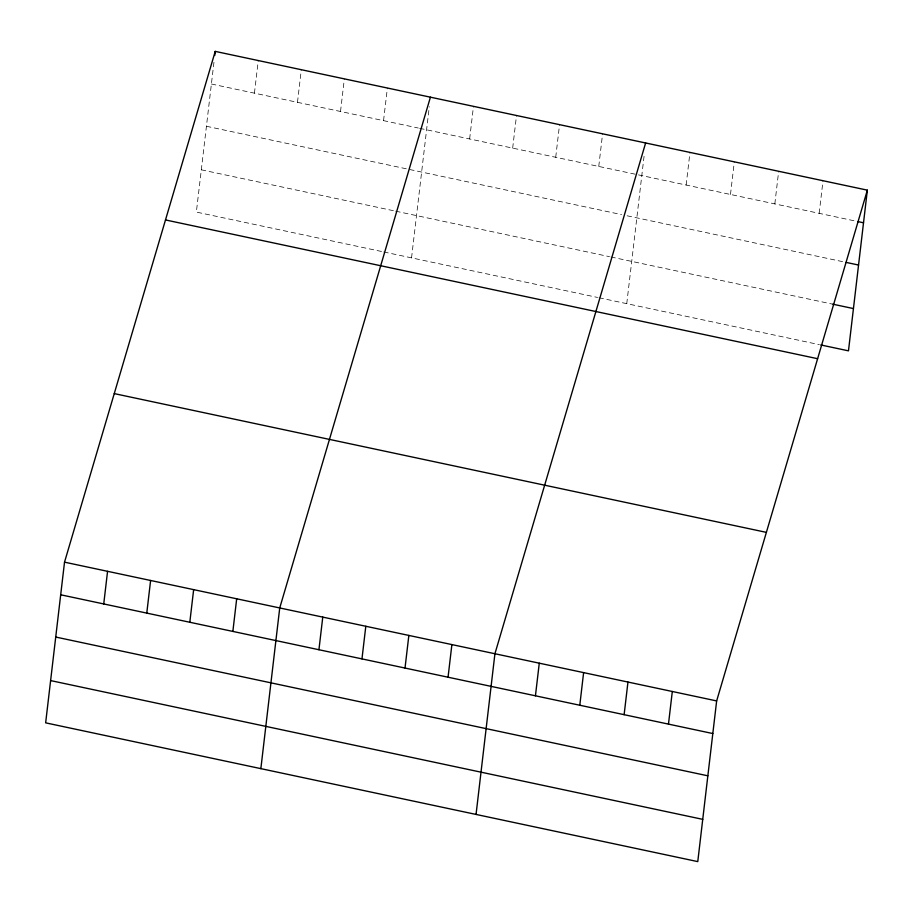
<?xml version="1.0" encoding="UTF-8"?>
<svg xmlns="http://www.w3.org/2000/svg" width="913" height="913" viewBox="0 0 913 913"><rect width="100%" height="100%" fill="white"/><g stroke="black" fill="none" stroke-linecap="round" stroke-linejoin="round"><path stroke-width="0.68" stroke-dasharray="4.57 3.42" d="M213.95 62.267L196.352 212.078L382.399 251.657M254.43 93.172L258.265 60.543M297.478 102.324L301.301 69.708M340.515 111.477L344.349 78.86M383.551 120.642L387.386 88.025M411.546 257.865L429.304 106.695M469.636 138.959L473.47 106.342M512.672 148.111L516.507 115.495M555.72 157.276L559.543 124.659M598.757 166.428L602.591 133.812M626.752 303.664L644.19 155.21M686.142 185.031L689.977 152.414M730.48 194.469L734.314 161.841M774.829 203.896L778.663 171.279M819.178 213.334L823.001 180.717M211.394 84.007L418.268 128.025M419.649 128.322L856.588 221.3M206.429 126.268L621.559 214.601M627.117 215.788L844.696 262.088M201.317 169.807L394.302 210.88M395.694 211.177L609.507 256.667M610.888 256.964L832.656 304.155M383.78 251.954L597.593 297.455M598.985 297.752L819.372 344.646"/><path stroke-width="1.37" d="M64.526 562.157L45.65 722.845L697.772 861.61L716.648 700.922L867.35 190.155L215.228 51.39L64.526 562.157L716.648 700.922M103.74 603.938L107.563 571.321M146.776 613.102L150.611 580.474M214.749 55.465L215.228 51.39M189.813 622.255L193.647 589.638M232.861 631.419L236.684 598.791M260.856 768.643L279.732 607.955L430.422 97.177M318.934 649.736L322.768 617.108M361.97 658.889L365.805 626.272M405.018 668.054L408.853 635.425M448.055 677.206L451.889 644.589M476.05 814.43L494.926 653.742L645.628 142.976M535.44 695.797L539.275 663.18M579.789 705.235L583.612 672.619M624.127 714.674L627.961 682.057M668.476 724.112L672.31 691.495M867.35 190.155L848.474 350.843L820.753 344.943M857.98 221.597L863.515 222.772M846.077 262.385L858.551 265.032M832.656 304.155L853.438 308.571M165.493 219.942L817.614 358.706M114.262 393.606L766.384 532.37M60.692 594.785L712.813 733.55M55.727 637.046L707.849 775.81M50.614 680.584L702.736 819.349"/></g></svg>
